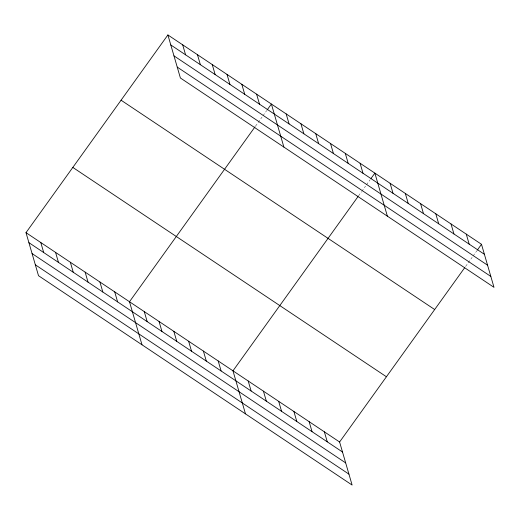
<?xml version="1.0" encoding="UTF-8"?>
<svg xmlns="http://www.w3.org/2000/svg" width="520" height="520" viewBox="0 0 520 520"><rect width="100%" height="100%" fill="white"/><g stroke="black" fill="none" stroke-linecap="round" stroke-linejoin="round"><path stroke-width="0.39" stroke-dasharray="2.6 1.95" d="M255.463 126.224L262.022 117.091M262.958 115.784L266.702 110.565M358.481 195.956L361.29 192.042M361.757 191.393L365.508 186.173M366.444 184.867L370.188 179.647M465.575 266.481L472.128 257.348M473.063 256.042L476.814 250.822"/><path stroke-width="0.78" d="M26 232.661L339.599 442L352.105 485.043L38.506 275.704L26 232.661L167.895 34.957L481.494 244.296L494 287.339L180.401 78L167.895 34.957M254.995 126.874L129.487 301.743L141.993 344.786M267.169 109.915L271.388 104.039L283.887 147.082M358.013 196.612L232.973 370.825L245.479 413.868M371.124 178.341L374.875 173.121L387.374 216.164M339.599 442L464.64 267.781M477.282 250.166L481.494 244.296M170.807 44.967L484.4 254.3M173.972 55.868L487.572 265.207M177.236 67.1L490.834 276.439M121.069 100.204L434.668 309.536M72.826 167.421L386.425 376.76M28.905 242.665L342.505 452.004M32.078 253.572L345.67 462.904M35.34 264.803L348.933 474.136M466.265 234.13L469.17 244.133M451.029 223.964L453.941 233.968M435.799 213.792L438.704 223.802M420.57 203.625L423.475 213.629M405.334 193.459L408.246 203.463M390.104 183.287L393.01 193.297M360.087 163.254L362.993 173.258M345.306 153.387L348.212 163.391M330.519 143.513L333.431 153.524M315.738 133.647L318.643 143.65M300.95 123.78L303.862 133.783M286.169 113.913L289.075 123.916M256.601 94.172L259.506 104.176M241.819 84.305L244.725 94.309M227.032 74.431L229.938 84.442M324.363 431.828L327.275 441.838M212.251 64.564L215.156 74.575M309.133 421.662L312.039 431.665M197.464 54.698L200.375 64.701M293.904 411.496L296.81 421.499M182.683 44.831L185.588 54.834M278.668 401.329L281.574 411.333M263.439 391.157L266.344 401.167M248.203 380.991L251.114 390.995M218.192 360.951L221.097 370.962M203.405 351.084L206.31 361.094M188.624 341.218L191.529 351.221M173.836 331.351L176.748 341.354M159.055 321.477L161.96 331.487M144.274 311.61L147.18 321.614M114.706 291.876L117.611 301.88M99.918 282.002L102.823 292.012M85.137 272.136L88.042 282.139M70.35 262.269L73.261 272.272M55.569 252.395L58.474 262.405M40.781 242.528L43.693 252.538"/></g></svg>
